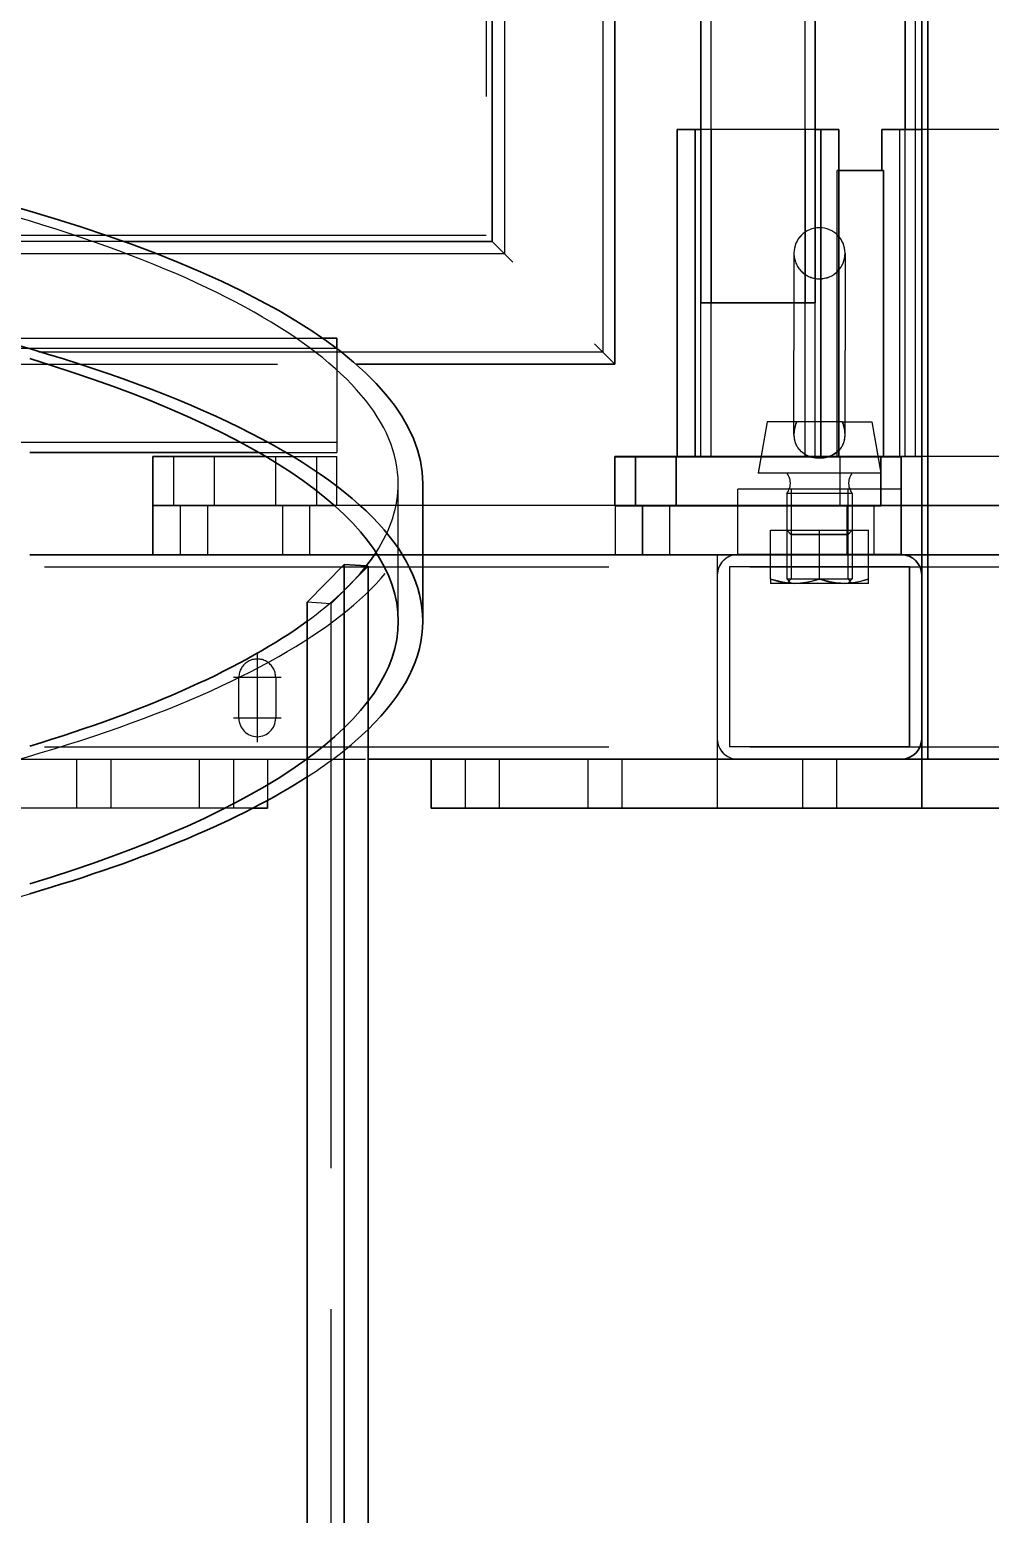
# Model space of a CAD drawing. Header units: millimetres. Extents: x -73083 to 81340, y -6859 to 6812.
# Drawn here: x -66487.1 to -66252.2, y -3230.4 to -2867.3 of the extents above; entities that cross this region are included whole.
import ezdxf

# ---------------------------------------------------------------- set-up
doc = ezdxf.new("R2010")
doc.units = ezdxf.units.MM
doc.linetypes.add('AM_ISO02W050', pattern=[7.5, 6, -1.5])
doc.linetypes.add('AM_ISO08W050', pattern=[18, 12, -1.5, 3, -1.5])
doc.layers.add('AM_7', color=2, linetype='AM_ISO08W050', lineweight=25)
doc.layers.add('AM_HID', color=1, linetype='AM_ISO02W050', lineweight=25)

msp = doc.modelspace()

# ---------------------------------------------------------------- linework, layer by layer
at = {"color": 7, "lineweight": 35, "ltscale": 23}
for p, q in [((-66373.98149, -2919.09289), (-66373.98149, -2739.0924)), ((-66373.98149, -2919.09289), (-66373.98149, -2739.0924)), ((-66343.98125, -2949.09289), (-66343.98149, -2739.0924)), ((-66322.98198, -2739.0924), (-66322.98174, -2934.09289)), ((-66294.98198, -2739.0924), (-66294.98174, -2934.09289)), ((-66294.98125, -2891.70275), (-66294.98149, -2739.0924)), ((-66272.97661, -2891.67053), (-66272.97686, -2739.09191)), ((-66268.96099, -3000.28918), (-66268.96123, -2800.6759)), ((-66267.46123, -3045.67785), (-66267.46148, -2800.67785)), ((-66267.46099, -3045.6759), (-66267.46123, -2800.6759)), ((-66294.97661, -2891.67053), (-66294.97661, -2828.64611)), ((-66322.98198, -2891.70275), (-66328.73125, -2891.70275)), ((-66328.73125, -2971.70275), (-66328.73125, -2891.70275)), ((-66322.98198, -2891.67053), (-66328.72661, -2891.67053)), ((-66328.72661, -2891.70275), (-66328.72661, -2891.67053)), ((-66289.23125, -2891.70275), (-66294.98198, -2891.70275)), ((-66289.22661, -2891.67053), (-66294.97905, -2891.67053)), ((-66289.23125, -2971.70275), (-66289.23125, -2891.70275)), ((-66289.22661, -2901.67053), (-66289.22661, -2891.67053)), ((-66268.96099, -2891.67053), (-66278.72661, -2891.67053)), ((-66278.72661, -2901.67053), (-66278.72661, -2891.67053)), ((-66278.31719, -2901.67053), (-66289.23174, -2901.67053)), ((-66278.31719, -2901.67053), (-66278.31719, -2971.67053)), ((-66373.98149, -2919.09289), (-66464.03447, -2919.09289)), ((-66373.98149, -2919.09289), (-66464.03447, -2919.09289)), ((-66373.98149, -2919.09289), (-66368.98149, -2924.09289)), ((-66322.98174, -2934.09289), (-66308.98198, -2934.09289)), ((-66308.98198, -2934.09289), (-66294.98174, -2934.09289)), ((-66415.55986, -2942.67053), (-66411.98125, -2942.67053)), ((-66411.98125, -2942.67053), (-66411.98125, -2945.27844)), ((-66343.98125, -2949.09289), (-66348.98149, -2944.09289)), ((-66407.29766, -2949.09289), (-66343.98125, -2949.09289)), ((-66487.12065, -2970.67053), (-66431.06157, -2970.67053)), ((-66456.98125, -2971.67053), (-66456.98125, -2983.67053)), ((-66456.98125, -2971.67053), (-66429.34673, -2971.67053)), ((-66343.98125, -2971.70275), (-66338.98125, -2971.70275)), ((-66343.98125, -2983.67053), (-66343.98125, -2971.70275)), ((-66338.97661, -2971.67053), (-66343.97661, -2971.67053)), ((-66343.97661, -2971.67053), (-66343.97661, -2971.70227)), ((-66278.98125, -2971.70275), (-66338.98125, -2971.70275)), ((-66338.98125, -2983.70275), (-66338.98125, -2971.70275)), ((-66328.73174, -2971.67053), (-66338.97661, -2971.67053)), ((-66338.97661, -2971.70227), (-66338.97661, -2971.67053)), ((-66268.96148, -2971.67053), (-66289.23174, -2971.67053)), ((-66273.98125, -2971.70275), (-66278.98125, -2971.70275)), ((-66278.98125, -2971.70275), (-66278.98125, -2983.70275)), ((-66273.98125, -2971.70275), (-66273.98125, -2983.67053)), ((-66390.98149, -3011.94055), (-66390.98149, -2978.27941)), ((-66412.54009, -2983.67053), (-66456.98125, -2983.67053)), ((-66456.98125, -2983.67053), (-66456.98125, -2995.67053)), ((-66412.54009, -2983.67053), (-66456.98125, -2983.67053)), ((-66278.98125, -2983.70275), (-66338.98125, -2983.70275)), ((-66268.96148, -2983.67053), (-66273.98149, -2983.67053)), ((-66273.98149, -2983.67053), (-66268.96148, -2983.67053)), ((-66273.98125, -2983.67053), (-66273.98125, -2995.67053)), ((-66487.12065, -2995.67004), (-66402.78667, -2995.67004)), ((-66402.78691, -2995.67053), (-66456.98125, -2995.67053)), ((-66390.98174, -2995.67004), (-66273.96099, -2995.67004)), ((-66273.98125, -2995.67053), (-66390.98174, -2995.67053)), ((-66268.96148, -2995.67053), (-66273.85747, -2995.67053)), ((-66268.96367, -2995.67199), (-66268.96367, -3000.25988)), ((-66410.17363, -2998.03967), (-66419.23223, -3007.3009)), ((-66410.17363, -2998.03967), (-66404.80107, -2998.43371)), ((-66410.17363, -2998.03967), (-66410.17339, -3427.56213)), ((-66404.37822, -2998.46496), (-66404.37798, -3432.64904)), ((-66271.94658, -2998.67004), (-66271.94634, -3042.67004)), ((-66268.94634, -3040.67004), (-66268.94658, -3000.67004)), ((-66419.23223, -3007.3009), (-66419.23198, -3421.07775)), ((-66268.96343, -3041.07873), (-66268.96343, -3045.66955)), ((-66268.96099, -3045.6759), (-66268.96099, -3041.0509)), ((-66404.37822, -3045.67004), (-66273.96099, -3045.67004)), ((-66268.96099, -3045.67004), (-66388.96099, -3045.67053)), ((-66388.96099, -3045.67053), (-66388.96099, -3057.67053)), ((-66313.96416, -3045.67004), (-66313.94658, -3045.67004)), ((-66273.94634, -3045.67004), (-66313.94658, -3045.67004)), ((-66268.96099, -3045.67004), (-66268.96099, -3057.67004)), ((-66267.46099, -3045.6759), (-66268.96099, -3045.6759)), ((-66267.46123, -3045.67785), (-65597.46099, -3045.67736)), ((-66428.95147, -3055.76623), (-66428.95147, -3057.67248)), ((-66428.95147, -3057.67248), (-66432.54839, -3057.67248)), ((-66268.96099, -3057.67004), (-66388.96099, -3057.67053)), ((-66198.96563, -3057.6715), (-66268.96563, -3057.67199))]:
    msp.add_line(p, q, dxfattribs=at)
for centre, start, end in [((-66273.9522, -3000.67004), 0.0000884, 89.9341322), ((-66273.9522, -3040.67004), 270.0659703, 0.0000884)]:
    msp.add_arc(centre, 5, start, end, dxfattribs=at)
for centre, major_axis, start_param, end_param in [((-66746.98149, -2978.27941), (356, 0), 0.000001218, 0.897463912), ((-66746.98149, -3011.94055), (356, 0), 0.000001218, 3.141607323), ((-66746.98149, -3011.94055), (350, 0), 0.000001218, 0.734059257), ((-66746.98149, -2978.27941), (350, 0), 6.071407985, 6.106742238), ((-66746.98149, -2978.27941), (350, 0), 5.549125506, 5.924698), ((-66746.98149, -3011.94055), (350, 0), 5.549125506, 6.283186526), ((-66746.98149, -3011.94055), (356, 0), 6.007984945, 6.283186525), ((-66746.98149, -3011.94055), (356, 0), 5.530638585, 5.882115993)]:
    msp.add_ellipse(centre, major_axis=major_axis, ratio=0.273951229, start_param=start_param, end_param=end_param, dxfattribs=at)
at = {"layer": 'AM_7', "ltscale": 23}
for p, q in [((-66431.45586, -3019.82824), (-66431.45586, -3031.52844)), ((-66425.60576, -3025.67834), (-66437.30571, -3025.67834)), ((-66431.45586, -3029.82824), (-66431.45586, -3041.52844)), ((-66425.60576, -3035.67834), (-66437.30571, -3035.67834))]:
    msp.add_line(p, q, dxfattribs=at)
at = {"layer": 'AM_HID', "ltscale": 23}
for p, q in [((-66320.48296, -1684.09265), (-66320.48174, -2934.09289)), ((-66297.48296, -1684.09265), (-66297.48174, -2934.09289)), ((-66375.48247, -1710.59265), (-66375.48149, -2917.59289)), ((-66322.98125, -2971.6466), (-66322.98223, -1778.6466)), ((-66322.97661, -2971.6466), (-66322.97759, -1778.6466)), ((-66320.48125, -2971.6466), (-66320.48223, -1778.6466)), ((-66320.47661, -2971.6466), (-66320.47759, -1778.6466)), ((-66297.48125, -2971.6466), (-66297.48223, -1778.6466)), ((-66297.47661, -2971.6466), (-66297.47759, -1778.6466)), ((-66270.47661, -2971.6466), (-66270.47759, -1778.6466)), ((-66370.98198, -2169.09265), (-66370.98149, -2922.09289)), ((-66346.98198, -2169.09265), (-66346.98149, -2946.09289)), ((-66328.72661, -2971.67053), (-66328.72661, -2891.70275)), ((-66324.33135, -2891.70275), (-66324.33135, -2971.70275)), ((-66324.32647, -2971.67053), (-66324.32671, -2891.67053)), ((-66308.97661, -2891.67053), (-66322.98198, -2891.67053)), ((-66294.98198, -2891.70275), (-66322.98198, -2891.70275)), ((-66294.97905, -2891.67053), (-66308.97661, -2891.67053)), ((-66294.98125, -2971.6466), (-66294.98125, -2891.70275)), ((-66294.97661, -2971.6466), (-66294.97661, -2891.67053)), ((-66293.6314, -2891.70275), (-66293.63115, -2971.70275)), ((-66293.62651, -2971.67053), (-66293.62651, -2891.67053)), ((-66274.32647, -2971.67053), (-66274.32671, -2891.67053)), ((-66272.97661, -2971.6466), (-66272.97661, -2891.67053)), ((-66258.97661, -2891.67053), (-66268.96099, -2891.67053)), ((-66239.22661, -2891.67004), (-66258.97661, -2891.67053)), ((-66289.23174, -2901.67053), (-66289.63579, -2901.67053)), ((-66289.63579, -2971.67053), (-66289.63579, -2901.67053)), ((-66289.63579, -2971.67053), (-66289.63579, -2901.67053)), ((-66278.31719, -2971.67053), (-66278.31719, -2901.67053)), ((-66375.48149, -2917.59289), (-67050.48149, -2917.59338)), ((-66464.03447, -2919.09289), (-66659.60869, -2919.09289)), ((-66464.03447, -2919.09289), (-66659.60869, -2919.09289)), ((-66368.98125, -2924.09289), (-66373.98125, -2919.09289)), ((-66370.98149, -2922.09289), (-67054.98149, -2922.09338)), ((-66300.20806, -2921.94348), (-66300.20806, -2945.69348)), ((-66300.20806, -2921.94348), (-66300.20806, -2945.69348)), ((-66300.20269, -2921.93566), (-66300.20269, -2945.68566)), ((-66300.20269, -2921.93566), (-66300.20269, -2945.68566)), ((-66287.70806, -2921.94348), (-66287.70806, -2945.69348)), ((-66287.70806, -2921.94348), (-66287.70806, -2945.69348)), ((-66287.70269, -2921.93566), (-66287.70269, -2945.68566)), ((-66287.70269, -2921.93566), (-66287.70269, -2945.68566)), ((-66531.48125, -2942.67053), (-66415.55986, -2942.67053)), ((-66343.98125, -2949.09289), (-66348.98125, -2944.09289)), ((-66346.98149, -2946.09289), (-67078.98143, -2946.09338)), ((-67061.98125, -2945.17102), (-66411.98125, -2945.17053)), ((-66411.98125, -2945.27844), (-66411.98125, -2956.67053)), ((-66300.20806, -2966.3092), (-66300.20806, -2945.69348)), ((-66300.20806, -2966.31018), (-66300.20806, -2945.69348)), ((-66300.20269, -2966.30187), (-66300.20269, -2945.68566)), ((-66300.20269, -2966.30285), (-66300.20269, -2945.68566)), ((-66287.70806, -2966.3092), (-66287.70806, -2945.69348)), ((-66287.70806, -2966.31018), (-66287.70806, -2945.69348)), ((-66287.70269, -2966.30187), (-66287.70269, -2945.68566)), ((-66287.70269, -2966.30285), (-66287.70269, -2945.68566)), ((-67081.98131, -2949.09338), (-66407.29766, -2949.09289)), ((-66411.98125, -2956.67053), (-66411.98125, -2970.67053)), ((-66306.75396, -2963.19348), (-66308.95806, -2975.69348)), ((-66306.74858, -2963.18566), (-66308.95269, -2975.68566)), ((-66299.53887, -2963.18566), (-66306.74858, -2963.18566)), ((-66298.96587, -2963.18566), (-66299.53887, -2963.18566)), ((-66293.95269, -2963.18566), (-66298.96587, -2963.18566)), ((-66288.9395, -2963.18566), (-66293.95269, -2963.18566)), ((-66288.36626, -2963.18566), (-66288.9395, -2963.18566)), ((-66288.36626, -2963.18566), (-66281.15679, -2963.18566)), ((-66281.16216, -2963.19348), (-66278.95806, -2975.69348)), ((-66281.15679, -2963.18566), (-66278.95269, -2975.68566)), ((-67061.98125, -2968.17102), (-66411.98125, -2968.17053)), ((-66451.98125, -2971.67053), (-66451.98125, -2983.67053)), ((-66451.98125, -2971.67053), (-66451.98125, -2983.67053)), ((-66441.98125, -2971.67053), (-66441.98125, -2983.67053)), ((-66441.98125, -2971.67053), (-66441.98125, -2983.67053)), ((-66431.06157, -2970.67053), (-66411.98125, -2970.67053)), ((-66429.34673, -2971.67053), (-66411.98125, -2971.67053)), ((-66426.98125, -2971.67053), (-66426.98125, -2983.67053)), ((-66426.98125, -2971.67053), (-66426.98125, -2983.67053)), ((-66416.98125, -2971.67053), (-66416.98125, -2983.67053)), ((-66416.98125, -2971.67053), (-66416.98125, -2983.67053)), ((-66411.98125, -2983.67053), (-66411.98125, -2971.67053)), ((-66338.98125, -2971.70275), (-66338.98125, -2983.70275)), ((-66338.98125, -2971.70275), (-66338.98125, -2983.70275)), ((-66338.98125, -2971.70275), (-66338.98125, -2983.70275)), ((-66338.97661, -2971.67053), (-66338.97637, -2983.67053)), ((-66338.97661, -2983.67053), (-66338.97661, -2971.67053)), ((-66338.97661, -2983.67053), (-66338.97661, -2971.67053)), ((-66338.97661, -2983.67053), (-66338.97661, -2971.70227)), ((-66328.98125, -2971.70275), (-66328.98125, -2983.70275)), ((-66328.98125, -2971.70275), (-66328.98125, -2983.70275)), ((-66328.97661, -2983.67053), (-66328.97661, -2971.67053)), ((-66328.97661, -2983.67053), (-66328.97661, -2971.67053)), ((-66289.23174, -2971.67053), (-66328.73174, -2971.67053)), ((-66289.23125, -2971.70275), (-66328.73125, -2971.70275)), ((-66308.97661, -2971.67053), (-66324.32647, -2971.67053)), ((-66308.98125, -2971.6466), (-66322.98125, -2971.6466)), ((-66294.98125, -2971.6466), (-66308.98125, -2971.6466)), ((-66293.62651, -2971.67053), (-66308.97661, -2971.67053)), ((-66294.97661, -2971.6466), (-66294.98076, -2971.6466)), ((-66288.98125, -2971.70275), (-66288.98125, -2983.70275)), ((-66288.98125, -2971.70275), (-66288.98125, -2983.70275)), ((-66278.98125, -2983.70275), (-66278.98125, -2971.70275)), ((-66278.98125, -2971.70275), (-66278.98125, -2983.70275)), ((-66278.98125, -2971.70275), (-66278.98125, -2983.70275)), ((-66258.97661, -2971.67053), (-66274.32647, -2971.67053)), ((-66244.97661, -2971.6466), (-66272.97661, -2971.6466)), ((-66228.97661, -2971.67004), (-66268.96148, -2971.67053)), ((-66243.62651, -2971.67053), (-66258.97661, -2971.67053)), ((-66308.95269, -2975.68566), (-66293.95269, -2975.68566)), ((-66293.95269, -2975.68566), (-66278.95269, -2975.68566)), ((-66396.98149, -3011.94055), (-66396.98149, -2978.27941)), ((-66313.95244, -2995.651), (-66313.95244, -2979.651)), ((-66273.95244, -2979.651), (-66313.95244, -2979.651)), ((-66293.95806, -2980.69348), (-66301.95806, -2980.69348)), ((-66301.95806, -2980.69348), (-66301.95781, -3001.61047)), ((-66293.95269, -2980.68566), (-66301.95269, -2980.68566)), ((-66301.95269, -2980.68566), (-66301.95269, -3001.60314)), ((-66300.87554, -2979.65148), (-66300.87554, -2995.65148)), ((-66300.87017, -2979.651), (-66300.87017, -2995.651)), ((-66285.95806, -2980.69348), (-66293.95806, -2980.69348)), ((-66285.95269, -2980.68566), (-66293.95269, -2980.68566)), ((-66287.04033, -2979.65148), (-66287.04033, -2995.65148)), ((-66287.03521, -2979.651), (-66287.03496, -2995.651)), ((-66285.95806, -2980.69348), (-66285.95781, -3001.61047)), ((-66285.95269, -2980.68566), (-66285.95269, -3001.60314)), ((-66273.95244, -2995.651), (-66273.95244, -2979.651)), ((-66450.30474, -2983.67053), (-66450.30474, -2995.67053)), ((-66450.30474, -2983.67053), (-66450.30474, -2995.67053)), ((-66443.65776, -2983.67053), (-66443.65776, -2995.67053)), ((-66443.65776, -2983.67053), (-66443.65776, -2995.67053)), ((-66425.30474, -2983.67053), (-66425.30474, -2995.67053)), ((-66425.30474, -2983.67053), (-66425.30474, -2995.67053)), ((-66418.65776, -2983.67053), (-66418.65776, -2995.67053)), ((-66418.65776, -2983.67053), (-66418.65776, -2995.67053)), ((-66273.98125, -2983.67053), (-66412.54009, -2983.67053)), ((-66411.98125, -2983.67053), (-66412.54009, -2983.67053)), ((-66343.98125, -2983.70275), (-66343.98125, -2983.67053)), ((-66343.98125, -2983.70275), (-66338.98125, -2983.70275)), ((-66343.96025, -2983.67053), (-66343.96025, -2995.67053)), ((-66337.30474, -2983.67053), (-66337.30474, -2995.67053)), ((-66337.30474, -2983.67053), (-66337.30474, -2995.67053)), ((-66337.28374, -2983.67053), (-66337.28374, -2995.67053)), ((-66337.28374, -2983.67053), (-66337.28374, -2995.67053)), ((-66330.65776, -2983.67053), (-66330.65776, -2995.67053)), ((-66330.65776, -2983.67053), (-66330.65776, -2995.67053)), ((-66330.63677, -2983.67053), (-66330.63677, -2995.67053)), ((-66330.63677, -2983.67053), (-66330.63677, -2995.67053)), ((-66287.30474, -2983.67053), (-66287.30474, -2995.67053)), ((-66287.30474, -2983.67053), (-66287.30474, -2995.67053)), ((-66280.65776, -2983.67053), (-66280.65776, -2995.67053)), ((-66280.65776, -2983.67053), (-66280.65776, -2995.67053)), ((-66273.98125, -2983.70275), (-66278.98125, -2983.70275)), ((-66273.98125, -2983.67053), (-66273.98125, -2983.70275)), ((-66223.96025, -2983.67004), (-66268.96148, -2983.67053)), ((-66268.96148, -2983.67053), (-66228.97661, -2983.67004)), ((-66305.95269, -2989.68566), (-66293.95269, -2989.68566)), ((-66305.95269, -3001.61389), (-66305.95269, -2989.68566)), ((-66300.87554, -2990.77551), (-66301.95806, -2989.69348)), ((-66300.87017, -2990.76818), (-66301.95269, -2989.68566)), ((-66287.04033, -2990.77551), (-66300.87554, -2990.77551)), ((-66287.04033, -2990.77551), (-66300.87554, -2990.77551)), ((-66300.87554, -2990.77551), (-66300.87554, -3001.61047)), ((-66287.03496, -2990.76818), (-66300.87017, -2990.76818)), ((-66287.03496, -2990.76818), (-66300.87017, -2990.76818)), ((-66300.87017, -2990.76818), (-66300.87017, -3001.60314)), ((-66293.95806, -3001.62121), (-66293.95806, -2989.69348)), ((-66293.95781, -3001.62121), (-66293.95781, -2989.69348)), ((-66293.95269, -2989.68566), (-66281.95269, -2989.68566)), ((-66293.95244, -3001.61389), (-66293.95269, -2989.68566)), ((-66293.95269, -3001.61389), (-66293.95269, -2989.68566)), ((-66287.04033, -2990.77551), (-66285.95806, -2989.69348)), ((-66287.04033, -2990.77551), (-66287.04033, -3001.61047)), ((-66287.03496, -2990.76818), (-66285.95269, -2989.68566)), ((-66287.03496, -2990.76818), (-66287.03496, -3001.60314)), ((-66281.95269, -3001.61389), (-66281.95269, -2989.68566)), ((-66390.98174, -2995.67053), (-66402.78691, -2995.67053)), ((-66402.78667, -2995.67004), (-66390.98174, -2995.67004)), ((-66318.96221, -2995.67004), (-66318.96221, -3000.67004)), ((-66313.95806, -2995.67004), (-66313.94658, -2995.67004)), ((-66273.95244, -2995.651), (-66313.95244, -2995.651)), ((-66313.94658, -2995.67004), (-66273.94658, -2995.67004)), ((-66273.85747, -2995.67053), (-66273.96148, -2995.67053)), ((-66273.95806, -2995.67004), (-66273.94658, -2995.67004)), ((-66268.96367, -2995.67199), (-65603.96367, -2995.66955)), ((-66223.96025, -2995.67004), (-66268.96148, -2995.67053)), ((-68725.96123, -2998.67199), (-66271.96099, -2998.67004)), ((-66413.43682, -3007.72668), (-66404.37822, -2998.46496)), ((-66404.80107, -2998.43371), (-66404.37822, -2998.46496)), ((-66315.96099, -2998.67004), (-66315.96099, -3042.67004)), ((-66271.94658, -2998.67004), (-66315.94658, -2998.67004)), ((-66315.94658, -2998.67004), (-66315.94658, -3042.67004)), ((-66271.96099, -2998.67004), (-66271.96099, -3042.67004)), ((-66271.94829, -2998.67053), (-66268.96514, -2998.67053)), ((-66268.96367, -2998.67199), (-65601.96367, -2998.66955)), ((-66318.96221, -3000.67004), (-66318.96221, -3040.67004)), ((-66318.96099, -3000.67004), (-66318.96099, -3040.67004)), ((-66318.94658, -3000.67004), (-66318.94658, -3040.67004)), ((-66305.95269, -3001.61389), (-66305.95269, -3002.68566)), ((-66299.95269, -3002.68566), (-66305.95269, -3002.68566)), ((-66301.95781, -3001.61047), (-66293.95781, -3001.61047)), ((-66300.87554, -3002.69348), (-66301.95781, -3001.61047)), ((-66300.87554, -3001.61047), (-66301.95781, -3002.69348)), ((-66301.95269, -3001.60314), (-66293.95244, -3001.60314)), ((-66300.87017, -3002.68566), (-66301.95269, -3001.60314)), ((-66300.87017, -3001.60314), (-66301.95269, -3002.68566)), ((-66300.87554, -3001.61047), (-66287.04033, -3001.61047)), ((-66300.87554, -3001.61047), (-66287.04033, -3001.61047)), ((-66300.87017, -3001.60314), (-66287.03496, -3001.60314)), ((-66300.87017, -3001.60314), (-66287.03496, -3001.60314)), ((-66293.95269, -3002.68566), (-66300.87017, -3002.68566)), ((-66287.95269, -3002.68566), (-66299.95269, -3002.68566)), ((-66293.95806, -3001.61047), (-66285.95781, -3001.61047)), ((-66293.95269, -3001.60314), (-66285.95269, -3001.60314)), ((-66287.03496, -3002.68566), (-66293.95269, -3002.68566)), ((-66281.95269, -3002.68566), (-66287.95269, -3002.68566)), ((-66287.04033, -3002.69348), (-66285.95781, -3001.61047)), ((-66287.04033, -3001.61047), (-66285.95781, -3002.69348)), ((-66287.03496, -3002.68566), (-66285.95269, -3001.60314)), ((-66287.03496, -3001.60314), (-66285.95269, -3002.68566)), ((-66281.95269, -3002.68566), (-66281.95269, -3001.61389)), ((-66268.96367, -3000.25988), (-66268.96367, -3000.67199)), ((-66268.96367, -3000.67199), (-66268.96343, -3040.67199)), ((-66268.96099, -3041.0509), (-66268.96099, -3000.28918)), ((-66268.96099, -3040.67004), (-66268.96099, -3000.67004)), ((-66413.43682, -3007.72668), (-66419.23223, -3007.3009)), ((-66413.43682, -3007.72668), (-66413.43633, -3522.25939)), ((-66435.95586, -3035.67834), (-66435.95586, -3025.67834)), ((-66426.95586, -3025.67834), (-66426.95586, -3035.67834)), ((-68725.96117, -3042.67199), (-66271.96099, -3042.67004)), ((-66318.96221, -3040.67004), (-66318.96221, -3045.67004)), ((-66315.95806, -3042.67004), (-66315.94658, -3042.67004)), ((-66271.94634, -3042.67004), (-66315.94658, -3042.67004)), ((-66271.95806, -3042.67004), (-66271.94634, -3042.67004)), ((-66271.94829, -3042.67053), (-66268.96489, -3042.67053)), ((-66268.96343, -3040.67199), (-66268.96343, -3041.07873)), ((-66268.96343, -3042.67199), (-65601.96343, -3042.66955)), ((-66268.95806, -3040.67004), (-66268.94634, -3040.67004)), ((-66542.98149, -3045.67004), (-66404.37822, -3045.67004)), ((-66475.63921, -3045.67248), (-66475.63921, -3057.67248)), ((-66467.26323, -3045.67248), (-66467.26323, -3057.67248)), ((-66445.63921, -3045.67248), (-66445.63921, -3057.67248)), ((-66437.26323, -3045.67248), (-66437.26323, -3057.67248)), ((-66428.95122, -3045.67248), (-66428.95147, -3055.76623)), ((-66380.64898, -3045.67053), (-66380.64898, -3057.67053)), ((-66372.273, -3045.67053), (-66372.273, -3057.67053)), ((-66350.64898, -3045.67053), (-66350.64898, -3057.67053)), ((-66342.273, -3045.67053), (-66342.273, -3057.67053)), ((-66318.96099, -3045.67053), (-66318.96099, -3057.67053)), ((-66313.95806, -3045.67004), (-66313.94658, -3045.67004)), ((-66298.15313, -3045.67199), (-66298.15313, -3057.67199)), ((-66298.15313, -3045.67199), (-66298.15313, -3057.67199)), ((-66298.14873, -3045.67004), (-66298.14873, -3057.67004)), ((-66298.14873, -3045.67004), (-66298.14873, -3057.67004)), ((-66289.77715, -3045.67199), (-66289.77715, -3057.67199)), ((-66289.77715, -3045.67199), (-66289.77715, -3057.67199)), ((-66289.77275, -3045.67004), (-66289.77275, -3057.67004)), ((-66289.77275, -3045.67004), (-66289.77275, -3057.67004)), ((-66273.95806, -3045.67004), (-66273.94634, -3045.67004)), ((-66198.96563, -3045.6715), (-66268.96563, -3045.67199)), ((-66268.96343, -3045.66955), (-66268.96343, -3045.67199)), ((-66432.54839, -3057.67248), (-66548.95147, -3057.67248))]:
    msp.add_line(p, q, dxfattribs=at)
for points in [[(-66300.19634, -2965.9132), (-66300.08672, -2965.005), (-66299.94536, -2964.37121), (-66299.67192, -2963.51574), (-66299.54424, -2963.19348)], [(-66300.19097, -2965.90539), (-66300.08135, -2964.99719), (-66299.93999, -2964.36389), (-66299.66655, -2963.50842), (-66299.53887, -2963.18566)], [(-66288.37163, -2963.19348), (-66288.18901, -2963.66613), (-66288.00664, -2964.23986), (-66287.82232, -2965.04211), (-66287.76177, -2965.44641)], [(-66288.36626, -2963.18566), (-66288.18364, -2963.65881), (-66288.00127, -2964.23254), (-66287.81719, -2965.0343), (-66287.7564, -2965.43908)], [(-66297.12798, -2971.31652), (-66297.73662, -2970.96936), (-66298.32549, -2970.53234), (-66298.88848, -2969.97863)], [(-66297.12261, -2971.30871), (-66297.73125, -2970.96203), (-66298.32012, -2970.52453), (-66298.88311, -2969.97131)], [(-66288.62896, -2969.46301), (-66289.14531, -2970.109), (-66289.69219, -2970.61584), (-66290.26128, -2971.0216)], [(-66288.62358, -2969.4552), (-66289.13994, -2970.10168), (-66289.68682, -2970.60852), (-66290.25591, -2971.01428)], [(-66297.65459, -2971.0216), (-66296.80864, -2971.46398), (-66295.89507, -2971.78137), (-66294.93706, -2971.97229), (-66293.95806, -2972.03576)], [(-66297.64946, -2971.01428), (-66296.80327, -2971.45666), (-66295.8897, -2971.77404), (-66294.93169, -2971.96496), (-66293.95269, -2972.02844)], [(-66293.95806, -2972.03576), (-66295.03203, -2971.9591), (-66295.57109, -2971.86096), (-66296.10527, -2971.72131), (-66296.6209, -2971.54162), (-66297.12798, -2971.31652)], [(-66293.95269, -2972.02844), (-66295.02666, -2971.95178), (-66295.56572, -2971.85363), (-66296.0999, -2971.71398), (-66296.61553, -2971.5343), (-66297.12261, -2971.30871)], [(-66290.26128, -2971.0216), (-66290.70269, -2971.27355), (-66291.15288, -2971.484), (-66292.07305, -2971.79504), (-66293.01152, -2971.97619), (-66293.95806, -2972.03576)], [(-66293.95806, -2972.03576), (-66293.40703, -2972.01574), (-66292.85967, -2971.95568), (-66292.14287, -2971.81359), (-66291.44902, -2971.59973), (-66290.78789, -2971.31604)], [(-66290.25591, -2971.01428), (-66290.69732, -2971.26574), (-66291.14751, -2971.47668), (-66292.06768, -2971.78771), (-66293.00615, -2971.96887), (-66293.95269, -2972.02844)], [(-66293.95269, -2972.02844), (-66293.40166, -2972.00842), (-66292.8543, -2971.94836), (-66292.1375, -2971.80578), (-66291.44365, -2971.59289), (-66290.78252, -2971.30871)], [(-66299.95806, -3002.69348), (-66300.78228, -3002.6715), (-66301.60479, -3002.60656), (-66302.47051, -3002.49377), (-66303.33232, -3002.33703), (-66304.9981, -3001.9215), (-66305.95806, -3001.62121)], [(-66305.95781, -3001.62121), (-66304.97222, -3001.92883), (-66303.98003, -3002.1925), (-66302.64751, -3002.46496), (-66301.30596, -3002.63537), (-66299.95781, -3002.69348)], [(-66299.95269, -3002.68566), (-66300.7769, -3002.66418), (-66301.59941, -3002.59924), (-66302.46514, -3002.48645), (-66303.32695, -3002.32971), (-66304.99273, -3001.91418), (-66305.95269, -3001.61389)], [(-66305.95244, -3001.61389), (-66304.96685, -3001.9215), (-66303.97466, -3002.18518), (-66302.64214, -3002.45764), (-66301.30059, -3002.62805), (-66299.95244, -3002.68566)], [(-66293.95806, -3001.62121), (-66294.94365, -3001.92883), (-66295.93584, -3002.1925), (-66297.26836, -3002.46496), (-66298.60991, -3002.63537), (-66299.95806, -3002.69348)], [(-66299.95781, -3002.69348), (-66299.13359, -3002.6715), (-66298.31108, -3002.60656), (-66297.44536, -3002.49377), (-66296.58355, -3002.33703), (-66294.91777, -3001.9215), (-66293.95781, -3001.62121)], [(-66293.95269, -3001.61389), (-66294.93828, -3001.9215), (-66295.93047, -3002.18518), (-66297.26299, -3002.45764), (-66298.60454, -3002.62805), (-66299.95269, -3002.68566)], [(-66299.95244, -3002.68566), (-66299.12822, -3002.66418), (-66298.30571, -3002.59924), (-66297.43999, -3002.48645), (-66296.57817, -3002.32971), (-66294.9124, -3001.91418), (-66293.95244, -3001.61389)], [(-66287.95806, -3002.69348), (-66288.78228, -3002.6715), (-66289.60479, -3002.60656), (-66290.47051, -3002.49377), (-66291.33232, -3002.33703), (-66292.9981, -3001.9215), (-66293.95806, -3001.62121)], [(-66293.95781, -3001.62121), (-66292.97222, -3001.92883), (-66291.98003, -3002.1925), (-66290.64751, -3002.46496), (-66289.30596, -3002.63488), (-66287.95781, -3002.69348)], [(-66287.95269, -3002.68566), (-66288.7769, -3002.66418), (-66289.59941, -3002.59924), (-66290.46514, -3002.48645), (-66291.32695, -3002.32971), (-66292.99273, -3001.91418), (-66293.95269, -3001.61389)], [(-66293.95244, -3001.61389), (-66292.96685, -3001.9215), (-66291.97466, -3002.18518), (-66290.64214, -3002.45764), (-66289.30059, -3002.62805), (-66287.95244, -3002.68566)], [(-66281.95806, -3001.62121), (-66282.94365, -3001.92883), (-66283.93584, -3002.1925), (-66285.26836, -3002.46496), (-66286.60991, -3002.63488), (-66287.95806, -3002.69348)], [(-66287.95781, -3002.69348), (-66287.13359, -3002.6715), (-66286.31108, -3002.60656), (-66285.44536, -3002.49377), (-66284.58355, -3002.33703), (-66282.91777, -3001.9215), (-66281.95781, -3001.62121)], [(-66281.95269, -3001.61389), (-66282.93828, -3001.9215), (-66283.93047, -3002.18518), (-66285.26299, -3002.45764), (-66286.60454, -3002.62805), (-66287.95269, -3002.68566)], [(-66287.95244, -3002.68566), (-66287.12822, -3002.66418), (-66286.30571, -3002.59924), (-66285.43999, -3002.48645), (-66284.57817, -3002.32971), (-66282.9124, -3001.91418), (-66281.95244, -3001.61389)]]:
    msp.add_lwpolyline(points, dxfattribs=at)
for centre, radius, start, end in [((-66293.95806, -2921.94348), 6.25, 90.0000503, 180.0000496), ((-66293.95269, -2921.93566), 6.25, 90.0000503, 180.0000496), ((-66293.95806, -2921.94348), 6.25, 0.0000514, 90.0000503), ((-66293.95269, -2921.93566), 6.25, 0.0000514, 90.0000503), ((-66293.95806, -2921.94348), 6.25, 180.0000496, 270.0000521), ((-66293.95269, -2921.93566), 6.25, 180.0000496, 270.0000521), ((-66293.95806, -2921.94348), 6.25, 270.0000521, 0.0000514), ((-66293.95269, -2921.93566), 6.25, 270.0000521, 0.0000514), ((-66293.12993, -2966.31848), 7.07811, 172.9240383, 179.9235069), ((-66293.32524, -2966.31262), 6.88273, 176.6742903, 179.9975735), ((-66294.01079, -2966.32482), 6.19708, 179.855246, 190.5772942), ((-66294.28032, -2966.34973), 5.92706, 179.6348768, 197.7834307), ((-66293.12456, -2966.31115), 7.07811, 172.9240383, 179.9235069), ((-66293.31987, -2966.3048), 6.88273, 176.6742903, 179.9975735), ((-66294.00542, -2966.3175), 6.19708, 179.855246, 190.5772942), ((-66294.27495, -2966.3424), 5.92706, 179.6348768, 197.7834307), ((-66291.62432, -2966.55236), 8.60212, 157.0161043, 172.6138111), ((-66291.61895, -2966.54504), 8.60212, 157.0161043, 172.6138111), ((-66293.64702, -2966.34826), 5.9384, 342.2346609, 0.3751351), ((-66293.64165, -2966.34094), 5.9384, 342.2346609, 0.3751351), ((-66293.91631, -2966.32092), 6.20846, 349.406929, 0.0931094), ((-66293.91094, -2966.31359), 6.20846, 349.406929, 0.0931094), ((-66295.08452, -2966.33654), 7.37662, 0.1992682, 6.9287872), ((-66295.07915, -2966.32922), 7.37662, 0.1992682, 6.9287872), ((-66294.56816, -2966.31115), 6.86017, 0.0171733, 3.3280598), ((-66294.56279, -2966.30383), 6.86017, 0.0171733, 3.3280598), ((-66294.87774, -2966.50256), 5.3113, 190.4097907, 213.8763672), ((-66294.87236, -2966.49523), 5.3113, 190.4097907, 213.8763672), ((-66294.9854, -2966.55432), 5.19241, 198.0103842, 221.2629983), ((-66294.98003, -2966.54699), 5.19241, 198.0103705, 221.2629983), ((-66294.80156, -2966.39416), 5.43533, 214.3762415, 238.3444134), ((-66294.79619, -2966.38684), 5.43533, 214.3762415, 238.3444134), ((-66292.92827, -2966.55578), 5.18981, 318.7308871, 341.9949827), ((-66292.9229, -2966.54797), 5.18981, 318.7308871, 341.9949827), ((-66293.03984, -2966.50158), 5.31332, 326.1258612, 349.5843252), ((-66293.03447, -2966.49426), 5.31332, 326.1258646, 349.5843252), ((-66305.08062, -2978.19348), 4.00012, 0.0004921, 38.6811679), ((-66305.07524, -2978.18566), 4.00012, 0.0004921, 38.6811679), ((-66282.83525, -2978.19348), 4.00012, 141.3189225, 179.9996089), ((-66282.82988, -2978.18566), 4.00012, 141.3189225, 179.9996089), ((-66305.08037, -2978.19348), 4, 321.3178623, 0.0000514), ((-66305.075, -2978.18566), 4, 321.3178623, 0.0000514), ((-66282.8355, -2978.19348), 4, 180.0000496, 218.6822386), ((-66282.83013, -2978.18566), 4, 180.0000496, 218.6822386), ((-66313.96099, -3000.67004), 5, 90.0000981, 180.000077), ((-66313.9522, -3000.67004), 5, 89.9360378, 180.0000223), ((-66273.96099, -3000.67004), 5, 0.0000361, 89.9999888), ((-66431.45586, -3025.67834), 4.5, 0.0000747, 180.000077), ((-66431.45586, -3035.67834), 4.5, 180.000077, 0.0000747), ((-66313.96099, -3040.67004), 5, 180.000036, 269.9999907), ((-66313.9522, -3040.67004), 5, 180.0000223, 269.8633801), ((-66273.96099, -3040.67004), 5, 270.0000999, 0.0000791)]:
    msp.add_arc(centre, radius, start, end, dxfattribs=at)
for centre, major_axis, ratio, start_param, end_param in [((-66746.98149, -2978.27941), (350, 0), 0.273951229, 0.000001218, 0.905691145), ((-66294.32598, -2964.12951), (5.02701, -5.97119), 0.720857362, 0.767144985, 1.159804058), ((-66294.32061, -2964.12219), (5.02701, -5.97119), 0.720857348, 0.767144983, 1.15980406), ((-66296.14751, -2964.73254), (7.73225, -4.38574), 0.759837313, 5.809326209, 6.127040825), ((-66296.14214, -2964.72521), (7.73225, -4.38574), 0.759837287, 5.809326207, 6.127040816), ((-66746.98149, -2978.27941), (356, 0), 0.273951229, 5.385723832, 6.283186525), ((-66746.98149, -2978.27941), (350, 0), 0.273951229, 6.106742238, 6.283186526), ((-66746.98149, -2978.27941), (350, 0), 0.273951229, 5.924698, 6.071407985), ((-66746.98149, -3011.94055), (356, 0), 0.273951229, 5.882115993, 6.007984945), ((-66746.98149, -3011.94055), (356, 0), 0.273951229, 5.385723832, 5.530638585)]:
    msp.add_ellipse(centre, major_axis=major_axis, ratio=ratio, start_param=start_param, end_param=end_param, dxfattribs=at)

doc.saveas('drawing.dxf')
